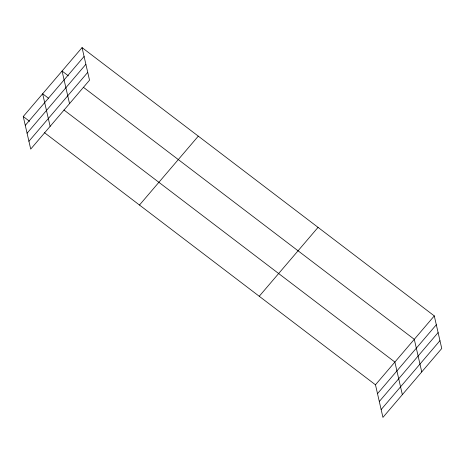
<?xml version="1.0" encoding="UTF-8"?>
<svg xmlns="http://www.w3.org/2000/svg" width="465" height="465" viewBox="0 0 465 465"><rect width="100%" height="100%" fill="white"/><g stroke="black" fill="none" stroke-linecap="round" stroke-linejoin="round"><path stroke-width="0.7" d="M82.061 47.61L89.524 80.201L30.713 149.096L23.25 116.512L82.061 47.61L434.287 315.904L441.75 348.488L382.939 417.39L375.476 384.799L44.541 132.728M25.279 125.364L84.089 56.468M27.075 133.199L85.88 64.298M28.917 141.267L87.728 72.366M139.483 205.048L198.293 136.146M259.243 296.263L318.054 227.368M375.476 384.799L434.287 315.904M377.504 393.657L436.315 324.756M379.3 401.487L438.106 332.591M381.149 409.56L439.954 340.659M68.396 75.859L62.066 71.035L69.529 103.625M83.357 87.251L414.292 339.328L421.755 371.913M48.412 98.156L42.658 93.773L50.121 126.364M63.949 109.99L394.884 362.066L402.347 394.651M23.25 116.512L29.58 121.33"/></g></svg>
